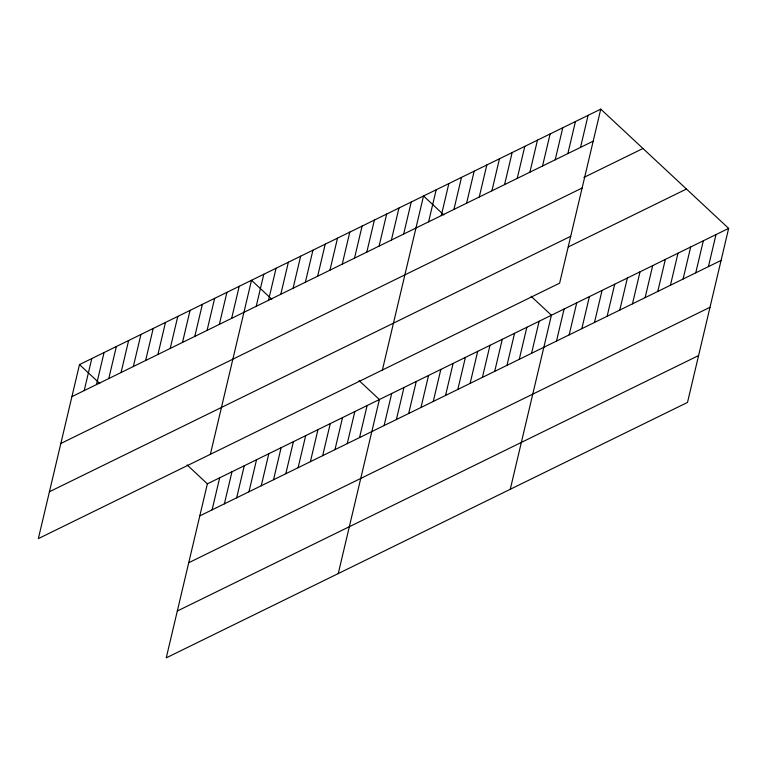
<?xml version="1.0" encoding="UTF-8"?>
<svg xmlns="http://www.w3.org/2000/svg" width="767" height="767" viewBox="0 0 767 767"><rect width="100%" height="100%" fill="white"/><g stroke="black" fill="none" stroke-linecap="round" stroke-linejoin="round"><path stroke-width="1.15" d="M600.762 109.135L79.49 364.584L38.35 538.616L559.622 283.167L600.762 109.135L728.65 228.384L687.51 402.416L166.238 657.865L207.378 483.833L728.65 228.384M84.207 390.595L91.781 358.563M96.489 384.574L104.063 352.542M108.78 378.553L116.354 346.521M121.061 372.532L128.635 340.5M133.353 366.511L140.927 334.479M145.634 360.49L153.208 328.458M157.925 354.469L165.499 322.437M170.216 348.448L177.781 316.416M182.498 342.427L190.072 310.395M194.789 336.406L202.363 304.365M207.071 330.385L214.645 298.344M219.362 324.364L226.936 292.323M231.644 318.343L239.218 286.302M210.369 454.313L251.509 280.281L271.796 299.207M256.226 306.301L263.79 274.26M212.095 509.854L219.669 477.812M268.508 300.28L276.082 268.239M224.386 503.833L231.95 471.791M280.799 294.26L288.373 262.218M236.667 497.812L244.242 465.77M293.08 288.239L300.654 256.197M248.959 491.791L256.533 459.749M305.371 282.218L312.946 250.176M261.24 485.77L268.814 453.728M317.653 276.197L325.227 244.155M273.531 479.749L281.106 447.707M329.944 270.176L337.518 238.134M285.813 473.728L293.387 441.687M342.235 264.155L349.8 232.113M298.104 467.707L305.678 435.666M354.517 258.134L362.091 226.092M310.395 461.686L317.96 429.645M366.808 252.113L374.382 220.071M322.677 455.656L330.251 423.624M379.09 246.092L386.664 214.051M334.968 449.635L342.542 417.603M391.381 240.071L398.955 208.03M347.25 443.614L354.824 411.582M403.663 234.05L411.237 202.009M359.541 437.593L367.115 405.561M382.388 370.02L423.528 195.988L443.815 214.904M338.257 573.572L379.397 399.54L359.109 380.614M428.609 221.816L436.183 189.785M384.114 425.551L391.688 393.519M441.274 215.613L448.848 183.581M396.405 419.53L403.969 387.498M453.93 209.41L461.504 177.378M408.686 413.509L416.26 381.477M466.595 203.207L474.169 171.175M420.978 407.488L428.552 375.456M479.25 197.004L486.824 164.972M433.259 401.467L440.833 369.426M491.906 190.801L499.48 158.759M445.55 395.446L453.124 363.405M504.571 184.598L512.145 152.556M457.832 389.425L465.406 357.384M517.226 178.395L524.801 146.353M470.123 383.404L477.697 351.363M529.892 172.191L537.466 140.15M482.414 377.383L489.979 345.342M542.547 165.988L550.121 133.947M494.696 371.362L502.27 339.321M555.203 159.785L562.777 127.744M506.987 365.341L514.561 333.3M519.269 359.32L526.843 327.279M567.868 153.582L575.442 121.541M531.56 353.299L539.134 321.258M580.523 147.379L588.097 115.338M510.276 489.269L551.415 315.237L531.128 296.321M556.506 341.075L564.081 309.034M569.162 334.872L576.736 302.831M581.827 328.669L589.401 296.628M594.483 322.466L602.057 290.425M607.138 316.263L614.712 284.221M619.803 310.05L627.377 278.018M632.459 303.847L640.033 271.815M645.124 297.644L652.698 265.612M657.779 291.441L665.353 259.409M670.435 285.238L678.009 253.206M683.1 279.035L690.674 246.993M695.755 272.831L703.329 240.79M708.42 266.628L715.994 234.587M71.916 396.625L593.188 141.176M583.888 177.436L642.967 148.491M60.842 443.479L582.105 188.03M49.424 491.752L570.696 236.303M568.289 246.936L686.446 189.037M199.804 515.875L721.076 260.425M188.73 562.729L710.002 307.279M177.321 611.011L698.584 355.562M79.49 364.584L99.777 383.5M187.09 464.917L207.378 483.833"/></g></svg>
